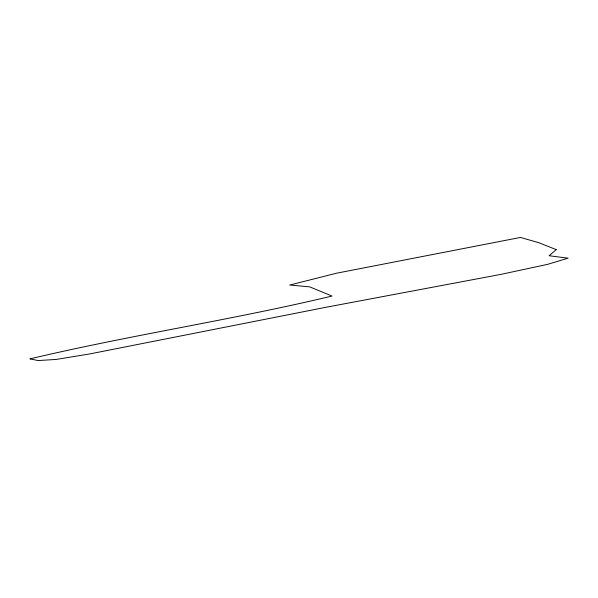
<?xml version="1.0" encoding="UTF-8"?>
<svg xmlns="http://www.w3.org/2000/svg" width="598" height="598" viewBox="0 0 598 598"><rect width="100%" height="100%" fill="white"/><g stroke="black" fill="none" stroke-linecap="round" stroke-linejoin="round"><path stroke-width="0.9" d="M556.222 249.62L549.128 255.742L568.1 258.172L547.514 264.376L501.012 274.362L326.695 307.133L89.693 353.941L56.167 359.443L38.108 360.557L29.9 358.89C130.035 335.164 231.979 319.945 332.062 296.055L309.659 286.853L289.731 285.037L336.696 273.181L520.462 237.443L538.82 242.706L556.222 249.62"/></g></svg>
